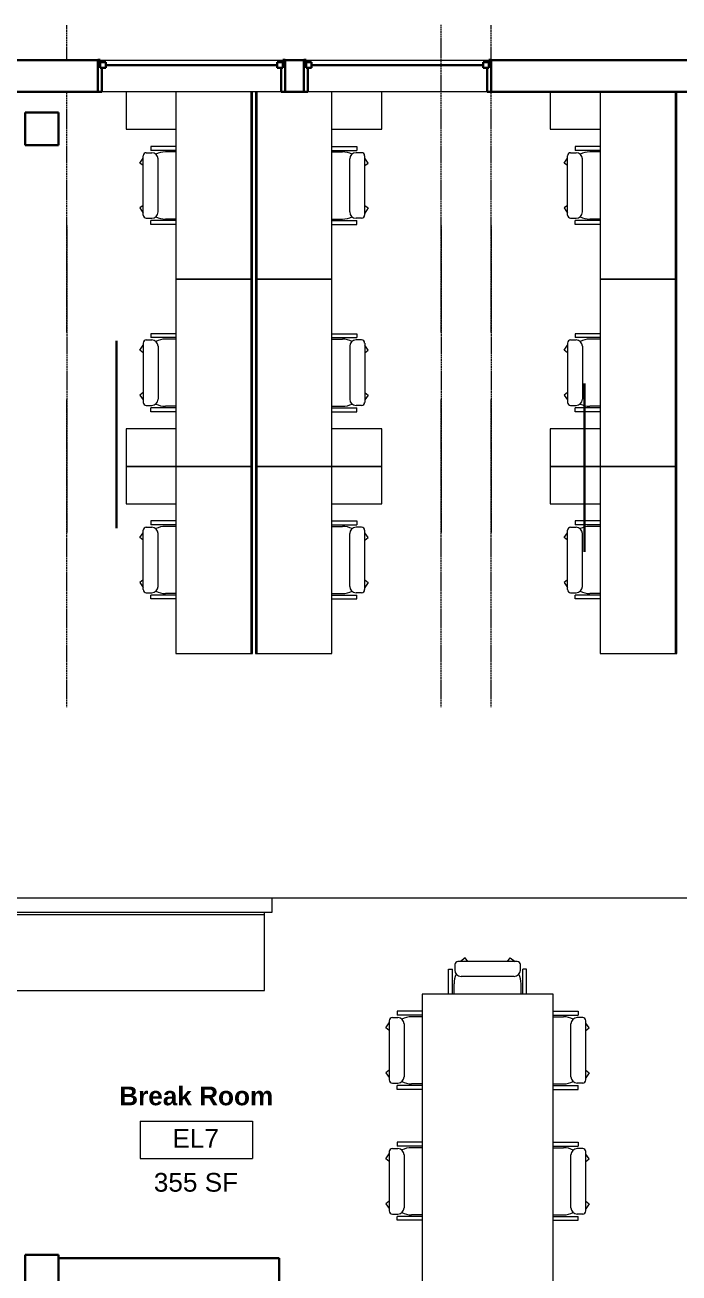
# Model space of a CAD drawing. Header units: millimetres. Extents: x 622 to 32901, y -1338 to 30648.
# Drawn here: x 10647 to 15971, y 19251 to 29409 of the extents above; entities that cross this region are included whole.
import ezdxf

# ---------------------------------------------------------------- set-up
doc = ezdxf.new("R2010")
doc.units = ezdxf.units.MM
doc.header["$MEASUREMENT"] = 0
doc.linetypes.add('Dash', pattern=[0.25, 0.125, -0.125])
for name, color, linetype, lineweight in [('A-010-A_ROOM', 32, 'Continuous', 9), ('A-010-M_LINE', 90, 'Continuous', 9), ('A-010-M_ROOM_SEPARATION', 32, 'Continuous', 18), ('A-200-M_WALL_EXT', 113, 'Continuous', 18), ('A-200-M_WALL_INT', 2, 'Continuous', 18), ('A-314-M_WINDO_GLASS', 151, 'Continuous', 30), ('A-314-M_WINDOW', 151, 'Continuous', 18), ('A-314-M_WINDOW_FRM', 151, 'Continuous', 30), ('A-700-M_FFE', 30, 'Continuous', 9), ('A-700-MH_FFE', 30, 'Dash', 9), ('A-760-M_FFE_STORAGE', 31, 'Continuous', 9), ('S-280-M_COLUMN', 52, 'Continuous', 18)]:
    doc.layers.add(name, color=color, linetype=linetype, lineweight=lineweight)
doc.styles.add('Arial_2', font='arial.ttf', dxfattribs={"height": 6})
doc.styles.add('Arial_B', font='arialbd.ttf', dxfattribs={"height": 6})

# ---------------------------------------------------------------- blocks, each defined once
blk = doc.blocks.new('Fixed - 60_ x 72_-458242-Level 1')
at = {"layer": 'A-314-M_WINDO_GLASS', "color": 55}
blk.add_line((-29, 3.47), (26, 3.47), dxfattribs=at)
at = {"layer": 'A-314-M_WINDOW_FRM', "color": 55}
for p, q in [((-31.5, 5.09), (-30.75, 5.09)), ((-30.75, 2.59), (-30.75, 5.09)), ((-30.75, 4.34), (-30.75, 2.59)), ((-30.75, 4.34), (-29, 4.34)), ((-29, 4.34), (-29, 2.59)), ((26, 4.34), (26, 2.59)), ((27.75, 4.34), (26, 4.34)), ((27.75, 2.59), (27.75, 5.09)), ((28.5, 5.09), (27.75, 5.09)), ((27.75, 4.34), (27.75, 2.59)), ((-30.75, 2.59), (-29, 2.59)), ((-30.75, 2.59), (-30.25, 2.59)), ((-30.25, -5.09), (-30.25, 2.59)), ((27.75, 2.59), (26, 2.59)), ((27.25, 2.59), (27.75, 2.59)), ((27.25, 2.59), (27.25, -5.09)), ((-30.25, -5.09), (-31.5, -5.09)), ((27.25, -5.09), (28.5, -5.09))]:
    blk.add_line(p, q, dxfattribs=at)
blk = doc.blocks.new('Glulam-Western Species-Column - 10_75x10_5-390985-Level 1')
at = {"layer": 'S-280-M_COLUMN', "color": 55, "lineweight": 30}
for p, q in [((5.375, 5.25), (-5.375, 5.25)), ((-5.375, 5.25), (-5.375, -5.25)), ((5.375, -5.25), (5.375, 5.25)), ((-5.375, -5.25), (5.375, -5.25))]:
    blk.add_line(p, q, dxfattribs=at)
blk = doc.blocks.new('Office Workstation A - Office Workstation A-V19-Level 1')
at = {"layer": 'A-700-M_FFE'}
for p, q in [((30, 41), (18, 41)), ((18, 41), (18, 25)), ((30, 25), (-30, 25)), ((-30, 25), (-30, 1)), ((30, 1), (-30, 1)), ((-30, 1), (-30, 0.5)), ((-30, 0.5), (30, 0.5))]:
    blk.add_line(p, q, dxfattribs=at)
at = {"layer": 'A-700-MH_FFE'}
for p, q in [((-47.14, 60), (30, 60)), ((40.19, 60), (51.42, 60))]:
    blk.add_line(p, q, dxfattribs=at)
blk = doc.blocks.new('Office Workstation A - Office Workstation A-548036-Level 1')
at = {"layer": 'A-700-M_FFE'}
for p, q in [((30, -0.5), (-30, -0.5)), ((-30, -0.5), (-30, -1)), ((-30, -1), (-30, -25)), ((-30, -1), (30, -1)), ((30, -1), (30, -0.5)), ((30, -25), (30, -1)), ((-30, -25), (30, -25)), ((18, -25), (18, -41)), ((30, -41), (30, -25)), ((18, -41), (30, -41))]:
    blk.add_line(p, q, dxfattribs=at)
at = {"layer": 'A-700-MH_FFE'}
blk.add_line((-47.14, -60), (51.42, -60), dxfattribs=at)
blk = doc.blocks.new('Office Workstation A - Office Workstation A-V13-Level 1')
at = {"layer": 'A-700-M_FFE'}
for p, q in [((30, 41), (18, 41)), ((18, 41), (18, 25)), ((30, 25), (30, 41)), ((30, 25), (-30, 25)), ((-30, 25), (-30, 1)), ((30, 1), (30, 25)), ((30, 1), (-30, 1)), ((-30, 1), (-30, 0.5)), ((-30, 0.5), (30, 0.5)), ((30, 0.5), (30, 1))]:
    blk.add_line(p, q, dxfattribs=at)
at = {"layer": 'A-700-MH_FFE'}
blk.add_line((-47.14, 60), (51.42, 60), dxfattribs=at)
blk = doc.blocks.new('Office Workstation A - Office Workstation A-V15-Level 1')
at = {"layer": 'A-700-M_FFE'}
for p, q in [((30, 41), (18, 41)), ((18, 41), (18, 25)), ((30, 25), (-30, 25)), ((-30, 25), (-30, 1)), ((30, 1), (30, 25)), ((30, 1), (-30, 1)), ((-30, 1), (-30, 0.5)), ((-30, 0.5), (30, 0.5)), ((30, 0.5), (30, 1))]:
    blk.add_line(p, q, dxfattribs=at)
at = {"layer": 'A-700-MH_FFE'}
for p, q in [((-47.14, 60), (30, 60)), ((40.19, 60), (51.42, 60))]:
    blk.add_line(p, q, dxfattribs=at)
blk = doc.blocks.new('Office Workstation A - Office Workstation A-V20-Level 1')
at = {"layer": 'A-700-M_FFE'}
for p, q in [((30, -0.5), (-30, -0.5)), ((-30, -0.5), (-30, -1)), ((-30, -1), (-30, -25)), ((-30, -1), (30, -1)), ((30, -1), (30, -0.5)), ((30, -10), (30, -1)), ((30, -25), (30, -16)), ((-30, -25), (30, -25)), ((18, -25), (18, -41)), ((18, -41), (30, -41))]:
    blk.add_line(p, q, dxfattribs=at)
at = {"layer": 'A-700-MH_FFE'}
blk.add_line((-47.14, -60), (51.42, -60), dxfattribs=at)
blk = doc.blocks.new('Chair-Executive - Chair-Executive-565713-Level 1')
at = {"layer": 'A-700-M_FFE'}
for p, q in [((-4.94, 8.74), (-4.94, 6.97)), ((-3.95, 9.74), (15.05, 9.74)), ((-1.64, 10.85), (-3.3, 9.74)), ((-0.83, 9.74), (-1.64, 10.85)), ((11.93, 9.74), (12.74, 10.85)), ((12.74, 10.85), (14.28, 9.74)), ((16.04, 8.74), (16.04, 6.97)), ((-6.95, 7.25), (-5.69, 7.25)), ((-6.95, -0.75), (-6.95, 7.25)), ((-5.69, -0.75), (-5.69, 7.25)), ((-2.95, 4.97), (14.05, 4.97)), ((16.78, -0.75), (16.78, 7.25)), ((18.05, 7.25), (16.78, 7.25)), ((18.05, -0.75), (18.05, 7.25)), ((-5.2, -0.75), (-5.2, 2.61)), ((16.3, -0.75), (16.3, 2.61))]:
    blk.add_line(p, q, dxfattribs=at)
for centre, radius, start, end in [((-3.95, 8.74), 0.993, 90, 180), ((15.05, 8.74), 0.993, 360, 90), ((1.8, 2.61), 7, 153.8342, 180), ((-2.95, 6.97), 2, 180, 270), ((14.05, 6.97), 2, 270, 360), ((9.3, 2.61), 7, 360, 26.1684)]:
    blk.add_arc(centre, radius, start, end, dxfattribs=at)
blk = doc.blocks.new('Chair-Executive - Chair-Executive-556997-Level 1')
at = {"layer": 'A-700-M_FFE'}
for p, q in [((-6.95, 0.75), (-6.95, -7.25)), ((-5.69, 0.75), (-5.69, -7.25)), ((-5.2, 0.75), (-5.2, -2.61)), ((16.3, 0.75), (16.3, -2.61)), ((16.78, 0.75), (16.78, -7.25)), ((18.05, 0.75), (18.05, -7.25)), ((-6.95, -7.25), (-5.69, -7.25)), ((-4.94, -8.74), (-4.94, -6.97)), ((-2.95, -4.97), (14.05, -4.97)), ((16.04, -8.74), (16.04, -6.97)), ((18.05, -7.25), (16.78, -7.25)), ((-3.95, -9.74), (15.05, -9.74)), ((-1.64, -10.85), (-3.3, -9.74)), ((-0.83, -9.74), (-1.64, -10.85)), ((11.93, -9.74), (12.74, -10.85)), ((12.74, -10.85), (14.28, -9.74))]:
    blk.add_line(p, q, dxfattribs=at)
for centre, radius, start, end in [((1.8, -2.61), 7, 180, 206.1658), ((9.3, -2.61), 7, 333.8316, 0), ((-2.95, -6.97), 2, 90, 180), ((14.05, -6.97), 2, 0, 90), ((-3.95, -8.74), 0.993, 180, 270), ((15.05, -8.74), 0.993, 270, 0)]:
    blk.add_arc(centre, radius, start, end, dxfattribs=at)
blk = doc.blocks.new('Counter Top_BVL - 24_ Depth-588557-Level 1')
at = {"layer": 'A-760-M_FFE_STORAGE'}
for p, q in [((-47.26, 0), (-47.26, -25)), ((75.52, -25), (75.52, 0)), ((75.52, -0.75), (-47.26, -0.75)), ((-47.26, -25), (75.52, -25))]:
    blk.add_line(p, q, dxfattribs=at)
blk = doc.blocks.new('FR_Office Conference Table - FR_Lunch Table-586931-Level 1')
at = {"layer": 'A-700-M_FFE'}
for p, q in [((21, 60), (-21, 60)), ((-21, 60), (-21, -60)), ((21, -60), (21, 60)), ((-21, -60), (21, -60))]:
    blk.add_line(p, q, dxfattribs=at)
blk = doc.blocks.new('Room Tag - Room Tag With Area-84097-Level 1')
at = {"layer": 'A-010-A_ROOM'}
for p, q in [((-0.375, -0.0625), (-0.375, -0.3125)), ((-0.375, -0.0625), (0.375, -0.0625)), ((0.375, -0.0625), (0.375, -0.3125)), ((-0.375, -0.3125), (0.375, -0.3125))]:
    blk.add_line(p, q, dxfattribs=at)

msp = doc.modelspace()

# ---------------------------------------------------------------- linework, layer by layer
at = {"layer": 'A-010-M_LINE', "lineweight": 30}
for p, q in [((11393, 26838), (11393, 25314)), ((15203, 26491), (15203, 25120))]:
    msp.add_line(p, q, dxfattribs=at)
at = {"layer": 'A-010-M_ROOM_SEPARATION', "lineweight": 9}
msp.add_line((12657, 22306), (17276, 22306), dxfattribs=at)
at = {"layer": 'A-200-M_WALL_EXT', "color": 55, "lineweight": 30}
for p, q in [((11241, 29124), (10377, 29124)), ((11241, 28865), (11241, 29124)), ((12917, 29124), (12765, 29124)), ((12765, 29124), (12765, 28865)), ((12917, 28865), (12917, 29124)), ((17489, 29124), (14441, 29124)), ((14441, 29124), (14441, 28865)), ((10377, 28865), (11241, 28865)), ((12765, 28865), (12917, 28865)), ((14441, 28865), (17489, 28865))]:
    msp.add_line(p, q, dxfattribs=at)
at = {"layer": 'A-200-M_WALL_EXT', "color": 8}
for p, q in [((11241, 29124), (12765, 29124)), ((12917, 29124), (14441, 29124)), ((11876, 28865), (11241, 28865)), ((12523, 28865), (12498, 28865)), ((14441, 28865), (13146, 28865))]:
    msp.add_line(p, q, dxfattribs=at)
at = {"layer": 'A-200-M_WALL_INT'}
for p, q in [((8551, 22306), (12657, 22306)), ((12657, 22306), (12657, 22185)), ((12657, 22185), (8551, 22185))]:
    msp.add_line(p, q, dxfattribs=at)
at = {"layer": 'A-200-M_WALL_INT', "color": 55, "lineweight": 30}
for p, q in [((12717, 19372), (10920, 19372)), ((12717, 17585), (12717, 19372))]:
    msp.add_line(p, q, dxfattribs=at)

# ---------------------------------------------------------------- block references
at = {"layer": 'A-010-A_ROOM', "xscale": 1219.199999999999, "yscale": 1219.199999999999, "zscale": 1219.199999999999}
msp.add_blockref('Room Tag - Room Tag With Area-84097-Level 1', (12041, 20565), dxfattribs=at)
at = {"layer": 'A-314-M_WINDOW', "color": 8, "xscale": 25.4, "yscale": 25.4, "zscale": 25.4}
for p in [(12041, 28995), (13717, 28995)]:
    msp.add_blockref('Fixed - 60_ x 72_-458242-Level 1', p, dxfattribs=at)
at = {"layer": 'A-700-M_FFE', "xscale": 25.4, "yscale": 25.4, "zscale": 25.4}
for name, p, rotation in [('Office Workstation A - Office Workstation A-V15-Level 1', (12511, 28103), 89.99999999999977), ('Office Workstation A - Office Workstation A-V20-Level 1', (12511, 28103), 90.00000000000021), ('Office Workstation A - Office Workstation A-V19-Level 1', (15965, 28103), 89.99999999999977), ('Chair-Executive - Chair-Executive-565713-Level 1', (11857, 27962), 89.99999999999977), ('Chair-Executive - Chair-Executive-556997-Level 1', (13165, 27962), 90.00000000000021), ('Chair-Executive - Chair-Executive-565713-Level 1', (15311, 27962), 89.99999999999977), ('Office Workstation A - Office Workstation A-548036-Level 1', (12511, 26579), 269.9999999999998), ('Office Workstation A - Office Workstation A-V13-Level 1', (12511, 26579), 270.0000000000002), ('Office Workstation A - Office Workstation A-548036-Level 1', (15965, 26579), 269.9999999999998), ('Chair-Executive - Chair-Executive-556997-Level 1', (11857, 26720), 269.9999999999998), ('Chair-Executive - Chair-Executive-565713-Level 1', (13165, 26720), 270.0000000000002), ('Chair-Executive - Chair-Executive-556997-Level 1', (15311, 26720), 269.9999999999998), ('Office Workstation A - Office Workstation A-V13-Level 1', (12511, 25055), 89.99999999999977), ('Office Workstation A - Office Workstation A-548036-Level 1', (12511, 25055), 90.00000000000021), ('Office Workstation A - Office Workstation A-V13-Level 1', (15965, 25055), 89.99999999999977), ('Chair-Executive - Chair-Executive-565713-Level 1', (11857, 24914), 89.99999999999977), ('Chair-Executive - Chair-Executive-556997-Level 1', (13165, 24914), 90.00000000000021), ('Chair-Executive - Chair-Executive-565713-Level 1', (15311, 24914), 89.99999999999977), ('Chair-Executive - Chair-Executive-556997-Level 1', (14554, 21540), 180), ('Chair-Executive - Chair-Executive-556997-Level 1', (13860, 21205), 269.9999999999997), ('Chair-Executive - Chair-Executive-556997-Level 1', (14965, 20923), 89.9999999999999), ('Chair-Executive - Chair-Executive-556997-Level 1', (13860, 20139), 269.9999999999997), ('Chair-Executive - Chair-Executive-556997-Level 1', (14965, 19857), 89.9999999999999)]:
    msp.add_blockref(name, p, dxfattribs=dict(at, rotation=rotation))
msp.add_blockref('FR_Office Conference Table - FR_Lunch Table-586931-Level 1', (14413, 19998), dxfattribs=at)
at = {"layer": 'A-760-M_FFE_STORAGE', "xscale": 25.4, "yscale": 25.4, "zscale": 25.4}
msp.add_blockref('Counter Top_BVL - 24_ Depth-588557-Level 1', (10679, 22185), dxfattribs=at)
at = {"layer": 'S-280-M_COLUMN', "color": 8, "xscale": 25.4, "yscale": 25.4, "zscale": 25.4}
for p in [(10784, 28564), (10784, 19267)]:
    msp.add_blockref('Glulam-Western Species-Column - 10_75x10_5-390985-Level 1', p, dxfattribs=at)

# ---------------------------------------------------------------- texts
at = {"layer": 'A-010-A_ROOM', "char_height": 152.4, "attachment_point": 1}
for s, insert, width, style in [('Break Room', (11414, 20769), 1516.15, 'Arial_B'), ('EL7', (11847, 20423), 457.92, 'Arial_2'), ('355 SF', (11696, 20066), 831.19, 'Arial_2')]:
    msp.add_mtext(s, dxfattribs=dict(at, insert=insert, width=width, style=style))

doc.saveas('drawing.dxf')
